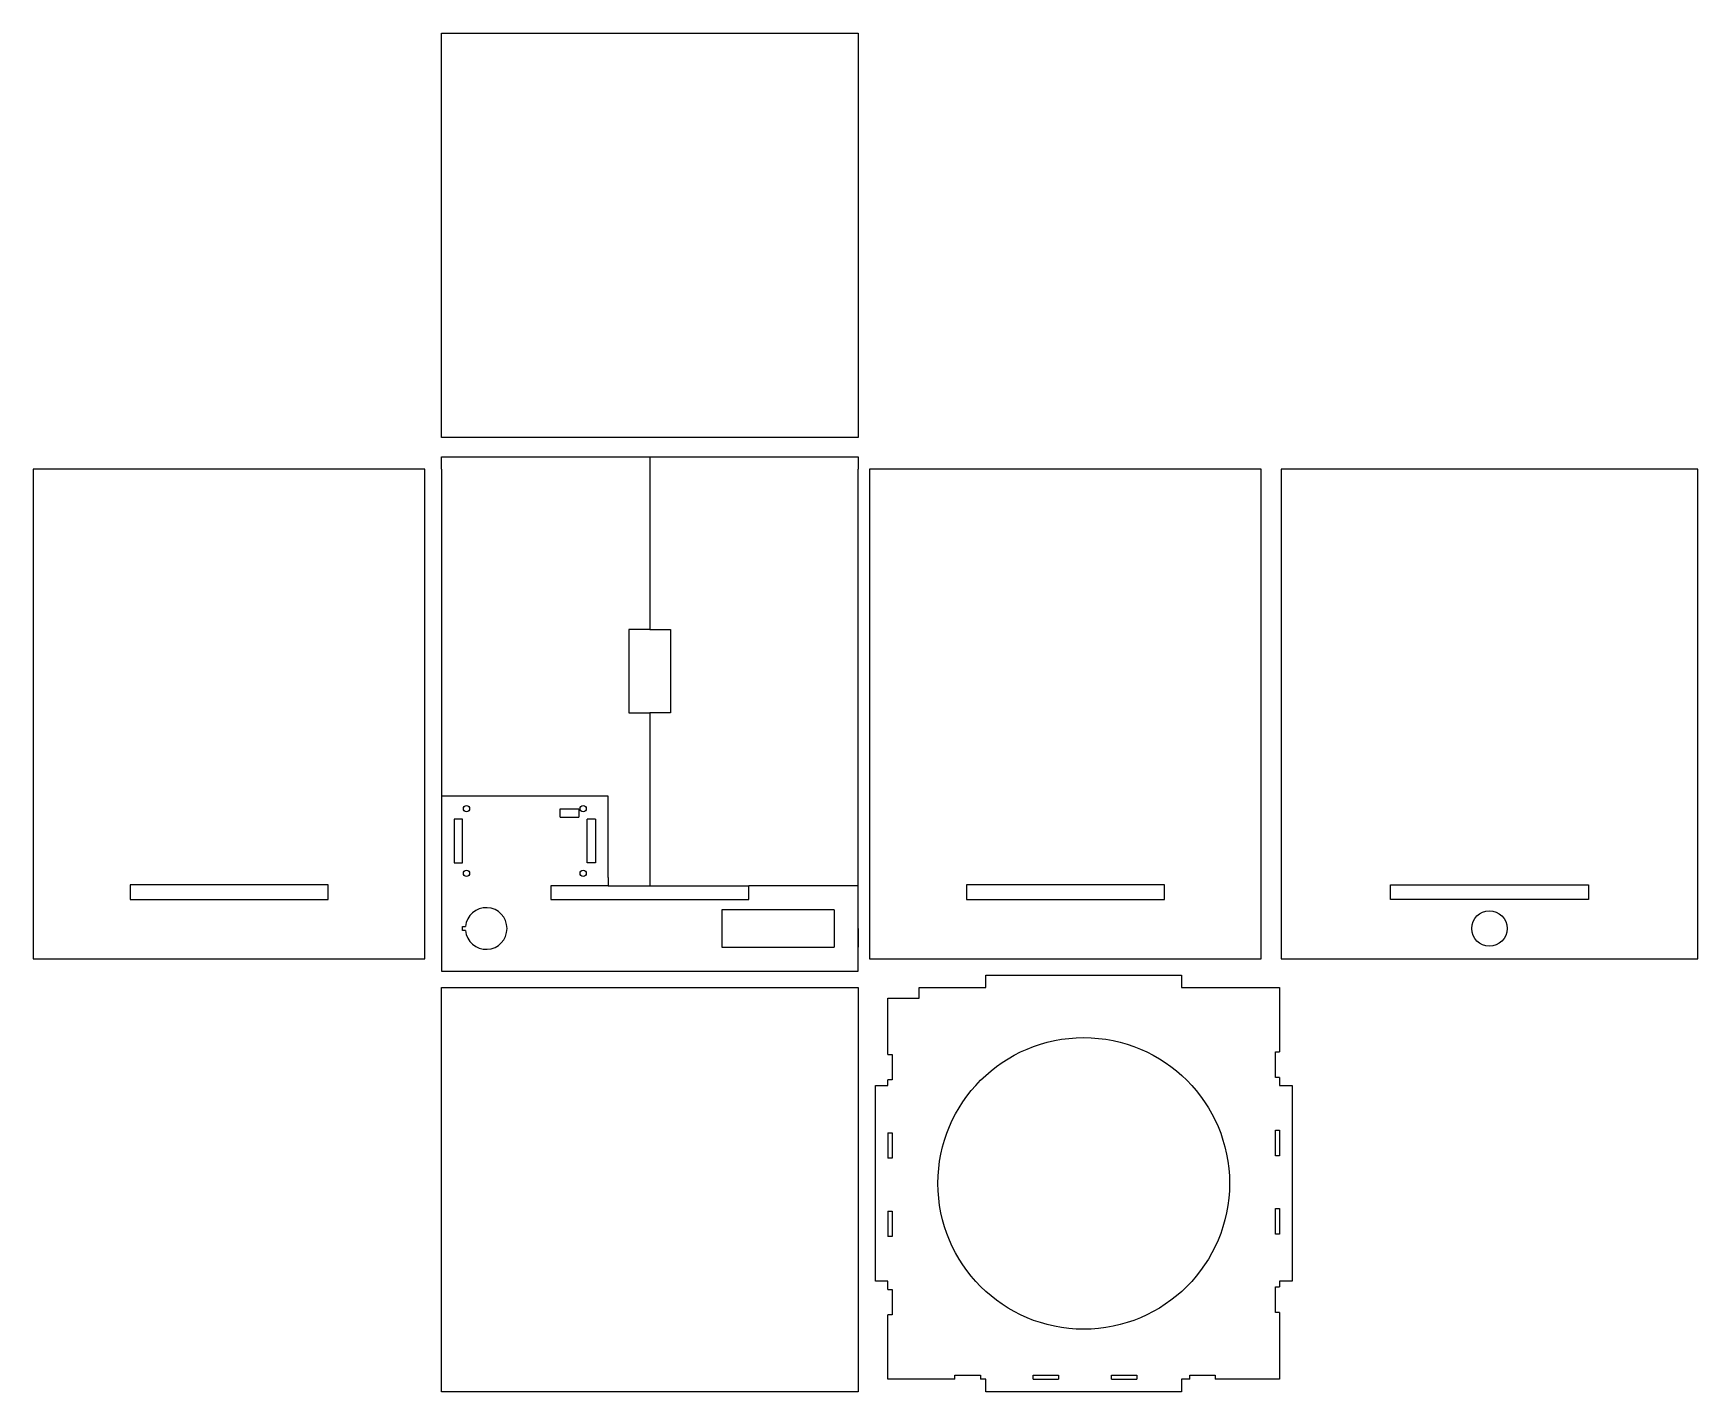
# Model space of a CAD drawing. Header units: millimetres. Extents: x 17 to 816, y 39 to 691.
import ezdxf

# ---------------------------------------------------------------- set-up
doc = ezdxf.new("R2010")
doc.units = ezdxf.units.MM

msp = doc.modelspace()

# ---------------------------------------------------------------- linework, layer by layer
for p, q in [((312.87, 487.59), (312.87, 404.59)), ((204.87, 481.59), (16.87, 481.59)), ((16.87, 481.59), (16.87, 246.59)), ((204.87, 246.59), (204.87, 481.59)), ((212.87, 481.59), (212.87, 246.59)), ((412.87, 246.59), (412.87, 481.59)), ((606.4, 481.59), (418.4, 481.59)), ((418.4, 481.59), (418.4, 246.59)), ((606.4, 246.59), (606.4, 481.59)), ((312.87, 404.59), (302.87, 404.59)), ((302.87, 404.59), (302.87, 364.59)), ((312.87, 404.59), (322.87, 404.59)), ((322.87, 404.59), (322.87, 364.59)), ((302.87, 364.59), (312.87, 364.59)), ((322.87, 364.59), (312.87, 364.59)), ((312.87, 364.59), (312.87, 281.59)), ((292.87, 324.59), (212.87, 324.59)), ((292.87, 320.59), (292.87, 324.59)), ((292.87, 285.59), (292.87, 320.59)), ((269.87, 318.59), (278.87, 318.59)), ((269.87, 314.59), (269.87, 318.59)), ((269.87, 314.59), (278.87, 314.59)), ((278.87, 318.59), (278.87, 314.59)), ((286.87, 313.59), (282.87, 313.59)), ((282.87, 292.59), (282.87, 313.59)), ((286.87, 313.59), (286.87, 292.59)), ((286.87, 292.59), (282.87, 292.59)), ((265.87, 281.59), (265.37, 281.59)), ((265.37, 281.59), (265.37, 275.59)), ((292.87, 281.59), (265.87, 281.59)), ((292.87, 285.59), (292.87, 281.59)), ((292.87, 281.59), (360.37, 281.59)), ((406.87, 281.59), (360.37, 281.59)), ((360.37, 275.09), (360.37, 281.59)), ((412.87, 281.59), (406.87, 281.59)), ((265.37, 275.59), (265.37, 275.09)), ((265.37, 275.09), (360.37, 275.09)), ((401.37, 270.09), (347.37, 270.09)), ((347.37, 270.09), (347.37, 252.09)), ((347.37, 270.09), (347.37, 261.09)), ((401.37, 270.09), (401.37, 252.09)), ((412.87, 261.09), (412.87, 270.09)), ((222.87, 260.09), (222.87, 262.09)), ((222.87, 262.09), (224.37, 262.09)), ((224.37, 260.09), (222.87, 260.09)), ((412.87, 261.09), (412.87, 252.09)), ((347.37, 252.09), (401.37, 252.09)), ((16.87, 246.59), (204.87, 246.59)), ((418.4, 246.59), (606.4, 246.59)), ((442.21, 232.72), (458.06, 232.72)), ((470.31, 232.72), (474.21, 232.72)), ((474.21, 232.72), (474.21, 238.72)), ((474.21, 238.72), (568.21, 238.72)), ((568.21, 238.72), (568.21, 232.72)), ((568.21, 232.72), (570.86, 232.72)), ((583.11, 232.72), (615.21, 232.72)), ((615.21, 232.72), (615.21, 201.87)), ((427.21, 200.62), (427.21, 227.72)), ((421.21, 91.72), (421.21, 185.72)), ((421.21, 185.72), (427.21, 185.72)), ((427.21, 185.72), (427.21, 188.37)), ((615.21, 189.62), (615.21, 185.72)), ((615.21, 185.72), (621.21, 185.72)), ((621.21, 185.72), (621.21, 91.72)), ((427.21, 91.72), (421.21, 91.72)), ((427.21, 87.82), (427.21, 91.72)), ((621.21, 91.72), (615.21, 91.72)), ((615.21, 91.72), (615.21, 89.07)), ((427.21, 44.72), (427.21, 75.57)), ((615.21, 76.82), (615.21, 44.72)), ((459.31, 44.72), (427.21, 44.72)), ((474.21, 44.72), (471.56, 44.72)), ((474.21, 38.72), (474.21, 44.72)), ((572.11, 44.72), (568.21, 44.72)), ((568.21, 44.72), (568.21, 38.72)), ((615.21, 44.72), (584.36, 44.72)), ((568.21, 38.72), (474.21, 38.72))]:
    msp.add_line(p, q)
at = {"linetype": 'Continuous'}
for p, q in [((442.21, 227.72), (442.21, 232.72)), ((458.06, 232.72), (470.31, 232.72)), ((570.86, 232.72), (583.11, 232.72)), ((427.21, 227.72), (442.21, 227.72)), ((427.21, 200.62), (429.21, 200.62)), ((429.21, 200.62), (429.21, 188.37)), ((613.21, 189.62), (613.21, 201.87)), ((613.21, 201.87), (615.21, 201.87)), ((429.21, 188.37), (427.21, 188.37)), ((615.21, 189.62), (613.21, 189.62)), ((427.21, 163.02), (429.21, 163.02)), ((427.21, 163.02), (427.21, 150.77)), ((429.21, 163.02), (429.21, 150.77)), ((613.21, 152.02), (613.21, 164.27)), ((613.21, 164.27), (615.21, 164.27)), ((615.21, 164.27), (615.21, 152.02)), ((615.21, 152.02), (613.21, 152.02)), ((429.21, 150.77), (427.21, 150.77)), ((427.21, 125.42), (429.21, 125.42)), ((427.21, 125.42), (427.21, 113.17)), ((429.21, 125.42), (429.21, 113.17)), ((613.21, 114.42), (613.21, 126.67)), ((613.21, 126.67), (615.21, 126.67)), ((615.21, 126.67), (615.21, 114.42)), ((429.21, 113.17), (427.21, 113.17)), ((615.21, 114.42), (613.21, 114.42)), ((613.21, 76.82), (613.21, 89.07)), ((613.21, 89.07), (615.21, 89.07)), ((427.21, 87.82), (429.21, 87.82)), ((429.21, 87.82), (429.21, 75.57)), ((429.21, 75.57), (427.21, 75.57)), ((615.21, 76.82), (613.21, 76.82)), ((459.31, 44.72), (459.31, 46.72)), ((459.31, 46.72), (471.56, 46.72)), ((471.56, 46.72), (471.56, 44.72)), ((496.91, 44.72), (496.91, 46.72)), ((496.91, 46.72), (509.16, 46.72)), ((496.91, 44.72), (509.16, 44.72)), ((509.16, 46.72), (509.16, 44.72)), ((534.51, 44.72), (534.51, 46.72)), ((534.51, 46.72), (546.76, 46.72)), ((534.51, 44.72), (546.76, 44.72)), ((546.76, 46.72), (546.76, 44.72)), ((572.11, 44.72), (572.11, 46.72)), ((572.11, 46.72), (584.36, 46.72)), ((584.36, 46.72), (584.36, 44.72))]:
    msp.add_line(p, q, dxfattribs=at)
for points in [[(412.87, 496.85), (212.87, 496.85), (212.87, 690.85), (412.87, 690.85)], [(615.98, 246.59), (815.98, 246.59), (815.98, 481.59), (615.98, 481.59)], [(218.87, 292.59), (222.87, 292.59), (222.87, 313.59), (218.87, 313.59)], [(158.37, 282.09), (63.37, 282.09), (63.37, 275.09), (158.37, 275.09)], [(559.9, 282.09), (464.9, 282.09), (464.9, 275.09), (559.9, 275.09)], [(668.48, 282.09), (763.48, 282.09), (763.48, 275.09), (668.48, 275.09)], [(412.87, 38.72), (212.87, 38.72), (212.87, 232.72), (412.87, 232.72)]]:
    msp.add_lwpolyline(points, close=True)
for points in [[(212.87, 481.59), (212.87, 487.59), (412.87, 487.59), (412.87, 481.59)], [(212.87, 246.59), (212.87, 240.59), (412.87, 240.59), (412.87, 246.59)]]:
    msp.add_lwpolyline(points)
for centre, radius in [((224.87, 318.59), 1.5), ((280.87, 318.59), 1.5), ((224.87, 287.59), 1.5), ((280.87, 287.59), 1.5), ((715.98, 261.09), 8.5), ((521.21, 138.72), 70)]:
    msp.add_circle(centre, radius)
msp.add_arc((234.32, 261.09), 10, 185.73917, 174.26083)

doc.saveas('drawing.dxf')
